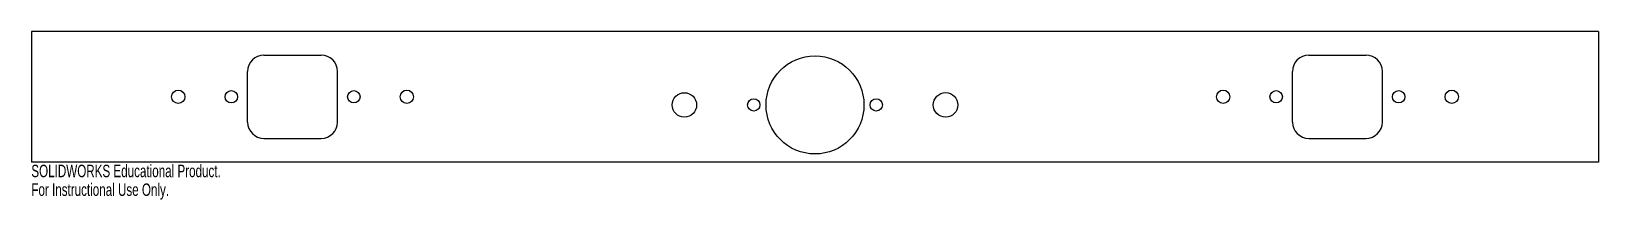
# Model space of a CAD drawing. Header units: inches. Extents: x 0 to 24, y -0.6 to 2.
import ezdxf

# ---------------------------------------------------------------- set-up
doc = ezdxf.new("R2010")
doc.units = ezdxf.units.IN
doc.header["$MEASUREMENT"] = 0
doc.styles.add('SLDTEXTSTYLE0', font='TXT', dxfattribs={"width": 0.7})

msp = doc.modelspace()

# ---------------------------------------------------------------- linework, layer by layer
at = {"color": 7, "linetype": 'Continuous', "lineweight": 25}
for p, q in [((24, 2), (0, 2)), ((0, 2), (0, 0)), ((24, 2), (24, 0)), ((3.562, 1.637), (4.438, 1.637)), ((19.562, 1.637), (20.438, 1.637)), ((3.312, 0.613), (3.312, 1.387)), ((4.688, 0.613), (4.688, 1.387)), ((19.312, 0.613), (19.312, 1.387)), ((20.688, 0.613), (20.688, 1.387)), ((3.562, 0.363), (4.438, 0.363)), ((19.562, 0.363), (20.438, 0.363)), ((24, 0), (0, 0))]:
    msp.add_line(p, q, dxfattribs=at)
for centre, radius in [((12, 0.875), 0.75), ((2.25, 1), 0.102), ((3.062, 1), 0.095), ((4.938, 1), 0.095), ((5.75, 1), 0.102), ((10, 0.875), 0.187), ((11.062, 0.875), 0.095), ((12.938, 0.875), 0.095), ((14, 0.875), 0.188), ((18.25, 1), 0.102), ((19.062, 1), 0.095), ((20.938, 1), 0.095), ((21.75, 1), 0.102)]:
    msp.add_circle(centre, radius, dxfattribs=at)
for centre, start, end in [((3.562, 1.387), 90, 180), ((4.438, 1.387), 0, 90), ((19.562, 1.387), 90, 180), ((20.438, 1.387), 0, 90), ((3.562, 0.613), 180, 270), ((4.438, 0.613), 270, 0), ((19.562, 0.613), 180, 270), ((20.438, 0.613), 270, 0)]:
    msp.add_arc(centre, 0.25, start, end, dxfattribs=at)

# ---------------------------------------------------------------- texts
at = {"color": 7, "linetype": 'Continuous', "char_height": 0.1903, "attachment_point": 1, "style": 'SLDTEXTSTYLE0'}
for s, insert in [('SOLIDWORKS Educational Product.', (0, -0.04)), ('For Instructional Use Only.', (0, -0.326))]:
    msp.add_mtext(s, dxfattribs=dict(at, insert=insert))

doc.saveas('drawing.dxf')
